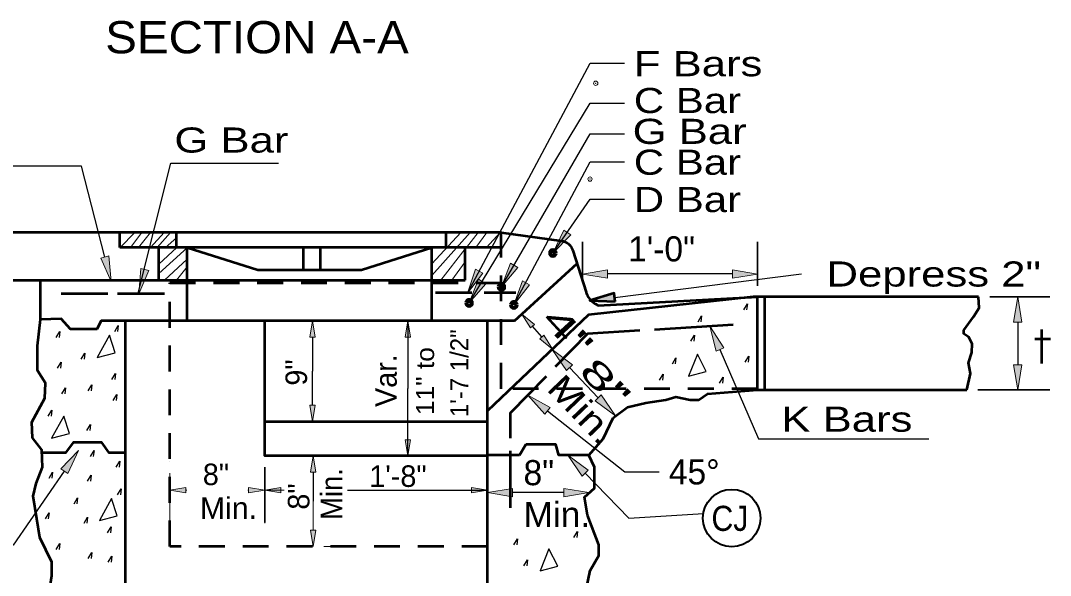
# Model space of a CAD drawing. Extents: x 90.4 to 125.8, y 0.5 to 22.5.
# Drawn here: x 112.14 to 117.88, y 14.79 to 17.88 of the extents above; entities that cross this region are included whole.
import ezdxf

# ---------------------------------------------------------------- set-up
doc = ezdxf.new("R2010")
doc.units = 0
doc.header["$LTSCALE"] = 0.048
doc.header["$PDMODE"] = 32
doc.header["$PDSIZE"] = 0.024
doc.linetypes.add('MEDIUM_DASHED', pattern=[4.5, 3, -1.5])
for name, color, linetype, lineweight in [('1', 7, 'Continuous', 53), ('2', 7, 'MEDIUM_DASHED', 53), ('3', 7, 'Continuous', 13), ('4', 7, 'Continuous', 25), ('6', 7, 'Continuous', 13)]:
    doc.layers.add(name, color=color, linetype=linetype, lineweight=lineweight)

msp = doc.modelspace()

# ---------------------------------------------------------------- hatches: boundary and pattern name
at = {"layer": '1'}
for points in [[(115.41208, 16.44483), (115.41208, 16.49158), (115.27208, 16.46817), (115.27208, 16.46817)], [(116.10825, 16.44483), (116.10825, 16.49158), (116.24825, 16.46817), (116.24825, 16.46817)], [(117.72125, 16.20033), (117.67458, 16.20033), (117.69792, 16.34025), (117.69792, 16.34025)], [(114.98283, 16.16733), (115.0055, 16.187), (114.935, 16.24492), (114.935, 16.24492)], [(113.78292, 16.11675), (113.75292, 16.11675), (113.76792, 16.20675), (113.76792, 16.20675)], [(114.31408, 16.11675), (114.28408, 16.11675), (114.29908, 16.20675), (114.29908, 16.20675)], [(115.03492, 16.10758), (115.05758, 16.12733), (115.10542, 16.04958), (115.10542, 16.04958)], [(115.183, 15.92992), (115.21675, 15.96217), (115.10317, 16.04725), (115.10317, 16.04725)], [(117.72125, 15.96258), (117.67458, 15.96258), (117.69792, 15.82258), (117.69792, 15.82258)], [(115.34367, 15.76175), (115.37742, 15.794), (115.45725, 15.67658), (115.45725, 15.67658)], [(113.78292, 15.73617), (113.75292, 15.73617), (113.76792, 15.64617), (113.76792, 15.64617)], [(114.31408, 15.54408), (114.28408, 15.54408), (114.29908, 15.45408), (114.29908, 15.45408)], [(113.78683, 15.36408), (113.75683, 15.36408), (113.77183, 15.45408), (113.77183, 15.45408)], [(113.06217, 15.24708), (113.06217, 15.27708), (112.97217, 15.26208), (112.97217, 15.26208)], [(113.41142, 15.24708), (113.41142, 15.27708), (113.50142, 15.26208), (113.50142, 15.26208)], [(113.59142, 15.24708), (113.59142, 15.27708), (113.50142, 15.26208), (113.50142, 15.26208)], [(114.65333, 15.24708), (114.65333, 15.27708), (114.74333, 15.26208), (114.74333, 15.26208)], [(114.88333, 15.226), (114.88333, 15.27267), (114.74333, 15.24933), (114.74333, 15.24933)], [(115.16767, 15.226), (115.16767, 15.27267), (115.30767, 15.24933), (115.30767, 15.24933)], [(113.78683, 15.03892), (113.75683, 15.03892), (113.77183, 14.94892), (113.77183, 14.94892)]]:
    msp.add_hatch(color=256, dxfattribs=at).paths.add_polyline_path(points)
at = {"layer": '3'}
for points in [[(115.20717, 16.68633), (115.169, 16.71317), (115.1075, 16.58525), (115.1075, 16.58525)], [(112.63358, 16.56875), (112.58833, 16.55708), (112.64592, 16.42725), (112.64592, 16.42725)], [(112.85617, 16.48758), (112.811, 16.49875), (112.79983, 16.35725), (112.79983, 16.35725)], [(114.71808, 16.473), (114.67708, 16.49533), (114.63083, 16.36117), (114.63083, 16.36117)], [(114.91192, 16.505), (114.87158, 16.52867), (114.821, 16.396), (114.821, 16.396)], [(114.7335, 16.41417), (114.69367, 16.4385), (114.64058, 16.30692), (114.64058, 16.30692)], [(114.97817, 16.40692), (114.93733, 16.42958), (114.89, 16.29575), (114.89, 16.29575)], [(115.45517, 16.31408), (115.44933, 16.36042), (115.31333, 16.31975), (115.31333, 16.31975)], [(116.01717, 16.03883), (116.06, 16.05733), (115.98317, 16.1765), (115.98317, 16.1765)], [(115.06275, 15.68683), (115.09167, 15.7235), (114.96733, 15.792), (114.96733, 15.792)], [(112.36508, 15.38225), (112.4035, 15.35575), (112.46375, 15.48433), (112.46375, 15.48433)], [(115.27142, 15.34125), (115.30492, 15.37375), (115.19075, 15.45808), (115.19075, 15.45808)]]:
    msp.add_hatch(color=256, dxfattribs=at).paths.add_polyline_path(points)

# ---------------------------------------------------------------- linework, layer by layer
at = {"layer": '1'}
for p, q in [((114.821, 16.69933), (111.25542, 16.69933)), ((112.69325, 16.61683), (112.69325, 16.69933)), ((113.00983, 16.61683), (113.00983, 16.69933)), ((114.51367, 16.61683), (114.51367, 16.69933)), ((114.81842, 16.69933), (115.15433, 16.65317)), ((114.821, 16.61683), (112.69325, 16.61683)), ((112.91075, 16.43475), (112.91075, 16.61683)), ((113.71725, 16.49058), (113.71725, 16.61683)), ((113.81275, 16.49058), (113.81275, 16.61683)), ((114.43367, 16.20675), (114.43367, 16.61683)), ((114.61942, 16.43475), (114.61942, 16.61683)), ((115.21808, 16.59958), (115.29292, 16.36608)), ((114.89333, 16.20675), (115.24308, 16.52667)), ((111.25542, 16.43475), (114.61942, 16.43475)), ((112.25192, 16.21392), (112.25192, 16.43475)), ((114.65658, 16.36258), (114.45392, 16.36258)), ((114.90058, 16.36258), (114.72417, 16.36258)), ((117.47975, 16.34033), (116.22442, 16.34033)), ((116.24825, 15.82258), (116.24825, 16.34033)), ((116.28808, 15.82258), (116.28808, 16.34033)), ((114.89333, 16.20675), (112.72533, 16.20675)), ((112.72533, 14.44542), (112.72533, 16.20675)), ((114.74333, 12.76333), (114.74333, 16.20675)), ((116.11167, 16.1845), (115.67375, 16.1575)), ((116.24825, 15.82258), (117.414, 15.82258)), ((113.50142, 15.64617), (114.74333, 15.64617)), ((114.92183, 15.45808), (114.95767, 15.51658)), ((114.92183, 15.45808), (114.74333, 15.45808)), ((114.87017, 15.48292), (114.87017, 15.16358))]:
    msp.add_line(p, q, dxfattribs=at)
at = {"layer": '1', "lineweight": 35}
for p, q in [((111.25542, 16.69933), (114.821, 16.69933)), ((115.27208, 16.44167), (115.27208, 16.64825)), ((116.24825, 16.40275), (116.24825, 16.64825)), ((117.54225, 16.34033), (117.87792, 16.34033)), ((117.4765, 15.82258), (117.87792, 15.82258)), ((114.95767, 15.51658), (114.95367, 15.51383)), ((113.50142, 15.39158), (113.50142, 15.08208))]:
    msp.add_line(p, q, dxfattribs=at)
at = {"layer": '1', "lineweight": 25}
for p, q in [((116.10825, 16.46825), (115.41208, 16.46825)), ((114.29908, 16.20675), (114.29908, 15.83042)), ((117.69792, 16.20033), (117.69792, 15.96258)), ((115.04625, 16.1175), (114.99417, 16.17717)), ((113.76792, 16.11675), (113.76792, 15.9265)), ((113.76792, 15.73617), (113.76792, 15.9265)), ((115.36058, 15.77783), (115.19992, 15.94608)), ((114.29908, 15.45408), (114.29908, 15.83042)), ((113.77183, 15.36408), (113.77183, 15.2015)), ((113.96258, 15.26208), (114.74333, 15.26208)), ((115.16767, 15.24933), (114.88333, 15.24933))]:
    msp.add_line(p, q, dxfattribs=at)
at = {"layer": '1', "lineweight": 13}
for p, q in [((113.71333, 16.20675), (113.58792, 16.20675)), ((114.16283, 16.20675), (114.03733, 16.20675)), ((113.71733, 15.64617), (113.58792, 15.64617)), ((113.83433, 15.45408), (113.95183, 15.45408)), ((114.15883, 15.45408), (114.03733, 15.45408)), ((113.50142, 15.39158), (113.50142, 15.07792)), ((114.74333, 15.31625), (114.74333, 15.43792)), ((112.97217, 15.35825), (112.97217, 15.08208)), ((113.06217, 15.26208), (113.06675, 15.26208)), ((113.41142, 15.26208), (113.40675, 15.26208)), ((113.50142, 15.26208), (113.61017, 15.26208)), ((113.77183, 15.03892), (113.77183, 15.2015)), ((114.74333, 15.19092), (114.74333, 15.06933)), ((113.83042, 14.94892), (113.95183, 14.94892))]:
    msp.add_line(p, q, dxfattribs=at)
at = {"layer": '1'}
for points in [[(113.06992, 16.20675), (113.06992, 16.61683), (113.46258, 16.49058), (114.04092, 16.49058), (114.43367, 16.61683)], [(116.22442, 16.34033), (115.3065, 16.24033), (114.74333, 15.70592)], [(115.34533, 16.30133), (115.35967, 16.293), (116.24825, 16.34033)], [(117.414, 15.82258), (117.4355, 15.91283), (117.42417, 15.97225), (117.443, 16.02967), (117.44492, 16.07917), (117.426, 16.11683), (117.39775, 16.13467), (117.39775, 16.15442), (117.4525, 16.22975), (117.48267, 16.27925), (117.47975, 16.34033)], [(112.25175, 14.41275), (112.26383, 14.45208), (112.25192, 14.53142), (112.26383, 14.58575), (112.30367, 14.71517), (112.31558, 14.78608), (112.31558, 14.86125), (112.24792, 14.999), (112.232, 15.10342), (112.21208, 15.22867), (112.228, 15.29967), (112.26383, 15.3915), (112.25983, 15.4875), (112.20817, 15.55433), (112.20417, 15.642), (112.27575, 15.77558), (112.27975, 15.85908), (112.236, 15.93008), (112.236, 15.99683), (112.236, 16.06783), (112.25275, 16.21383)], [(112.72533, 16.20675), (112.59017, 16.20675), (112.56625, 16.15967), (112.419, 16.15967), (112.36733, 16.21817), (112.25192, 16.21392)], [(114.74333, 15.45408), (113.50142, 15.45408), (113.50142, 16.20675)], [(115.59275, 16.1525), (115.29992, 16.13442), (115.121, 15.95017)], [(115.06958, 15.89725), (114.87017, 15.69192), (114.87017, 15.552)], [(115.29492, 14.71617), (115.31583, 14.81517), (115.36358, 14.89867), (115.36358, 14.95708), (115.29992, 15.12408), (115.284, 15.22433), (115.33967, 15.27442), (115.33967, 15.39133), (115.30783, 15.45808), (115.38742, 15.54992), (115.44317, 15.66683), (115.52275, 15.72525), (115.62617, 15.75033), (115.73767, 15.767), (115.79333, 15.78375), (115.87292, 15.767), (115.92067, 15.767), (115.96842, 15.80042), (116.24825, 15.82258)], [(112.72533, 15.47083), (112.63392, 15.47083), (112.59408, 15.52925), (112.43492, 15.52925), (112.39117, 15.47083), (112.26058, 15.47083)], [(115.30783, 15.45808), (115.14075, 15.45808), (115.12483, 15.51658), (114.95767, 15.51658)]]:
    msp.add_lwpolyline(points, dxfattribs=at)
at = {"layer": '1', "lineweight": 13}
for points in [[(115.41208, 16.44483), (115.41208, 16.49158), (115.27208, 16.46817), (115.27208, 16.46817)], [(116.10825, 16.44483), (116.10825, 16.49158), (116.24825, 16.46817), (116.24825, 16.46817)], [(117.72125, 16.20033), (117.67458, 16.20033), (117.69792, 16.34025), (117.69792, 16.34025)], [(114.98283, 16.16733), (115.0055, 16.187), (114.935, 16.24492), (114.935, 16.24492)], [(113.78292, 16.11675), (113.75292, 16.11675), (113.76792, 16.20675), (113.76792, 16.20675)], [(114.31408, 16.11675), (114.28408, 16.11675), (114.29908, 16.20675), (114.29908, 16.20675)], [(115.03492, 16.10758), (115.05758, 16.12733), (115.10542, 16.04958), (115.10542, 16.04958)], [(115.183, 15.92992), (115.21675, 15.96217), (115.10317, 16.04725), (115.10317, 16.04725)], [(117.72125, 15.96258), (117.67458, 15.96258), (117.69792, 15.82258), (117.69792, 15.82258)], [(115.34367, 15.76175), (115.37742, 15.794), (115.45725, 15.67658), (115.45725, 15.67658)], [(113.78292, 15.73617), (113.75292, 15.73617), (113.76792, 15.64617), (113.76792, 15.64617)], [(114.31408, 15.54408), (114.28408, 15.54408), (114.29908, 15.45408), (114.29908, 15.45408)], [(113.78683, 15.36408), (113.75683, 15.36408), (113.77183, 15.45408), (113.77183, 15.45408)], [(113.06217, 15.24708), (113.06217, 15.27708), (112.97217, 15.26208), (112.97217, 15.26208)], [(113.41142, 15.24708), (113.41142, 15.27708), (113.50142, 15.26208), (113.50142, 15.26208)], [(113.59142, 15.24708), (113.59142, 15.27708), (113.50142, 15.26208), (113.50142, 15.26208)], [(114.65333, 15.24708), (114.65333, 15.27708), (114.74333, 15.26208), (114.74333, 15.26208)], [(114.88333, 15.226), (114.88333, 15.27267), (114.74333, 15.24933), (114.74333, 15.24933)], [(115.16767, 15.226), (115.16767, 15.27267), (115.30767, 15.24933), (115.30767, 15.24933)], [(113.78683, 15.03892), (113.75683, 15.03892), (113.77183, 14.94892), (113.77183, 14.94892)]]:
    msp.add_lwpolyline(points, close=True, dxfattribs=at)
at = {"layer": '1', "lineweight": 80}
for centre, start, end in [((115.1075, 16.58525), 0, 180), ((115.1075, 16.58525), 180, 0), ((114.821, 16.396), 0, 180), ((114.821, 16.396), 180, 0), ((114.64058, 16.30692), 0, 180), ((114.64058, 16.30692), 180, 0), ((114.89, 16.29575), 0, 180), ((114.89, 16.29575), 180, 0)]:
    msp.add_arc(centre, 0.01592, start, end, dxfattribs=at)
at = {"layer": '1'}
for points in [[(115.15433, 16.65317), (115.15658, 16.65283), (115.15883, 16.6525), (115.16108, 16.65208), (115.16325, 16.65158), (115.16542, 16.651), (115.16758, 16.6505), (115.16958, 16.64983), (115.17167, 16.64917), (115.17367, 16.6485), (115.17558, 16.64775), (115.1775, 16.64692), (115.17942, 16.64608), (115.18125, 16.64517), (115.18308, 16.64425), (115.18483, 16.64325), (115.18658, 16.64225), (115.18825, 16.64117), (115.18992, 16.64008), (115.1915, 16.63892), (115.19308, 16.63767), (115.19467, 16.63642), (115.19617, 16.63517), (115.19758, 16.63383), (115.199, 16.63242), (115.20042, 16.631), (115.20175, 16.6295), (115.20308, 16.628), (115.20433, 16.62642), (115.20558, 16.62475), (115.20675, 16.62308), (115.20792, 16.62142), (115.209, 16.61967), (115.21008, 16.61783), (115.21117, 16.616), (115.21217, 16.61408), (115.21308, 16.61217), (115.21408, 16.61017), (115.21492, 16.60817), (115.21575, 16.60608), (115.21658, 16.604), (115.21733, 16.60183), (115.21808, 16.59958)], [(115.29292, 16.36608), (115.29358, 16.36408), (115.29425, 16.36208), (115.295, 16.36017), (115.29575, 16.35817), (115.2965, 16.35625), (115.29733, 16.35433), (115.29817, 16.3525), (115.299, 16.35067), (115.29992, 16.34883), (115.30083, 16.347), (115.30183, 16.34525), (115.30275, 16.3435), (115.30375, 16.34175), (115.30483, 16.34), (115.30583, 16.33833), (115.307, 16.33667), (115.30808, 16.335), (115.30925, 16.33342), (115.31042, 16.33175), (115.31158, 16.33017), (115.31283, 16.32867), (115.31408, 16.32708), (115.31542, 16.32558), (115.31675, 16.32408), (115.31808, 16.32267), (115.31942, 16.32125), (115.32083, 16.31983), (115.32225, 16.31842), (115.32375, 16.317), (115.32525, 16.31567), (115.32675, 16.31433), (115.32825, 16.31308), (115.32983, 16.31175), (115.33142, 16.3105), (115.33308, 16.30925), (115.33475, 16.30808), (115.33642, 16.30692), (115.33817, 16.30575), (115.33992, 16.30458), (115.34167, 16.3035), (115.3435, 16.30233), (115.34533, 16.30133)]]:
    msp.add_spline(points, degree=3, dxfattribs=at)
at = {"layer": '2'}
msp.add_line((112.97217, 16.41825), (114.81558, 16.41825), dxfattribs=at)
at = {"layer": '2', "linetype": 'Continuous'}
for p, q in [((112.62667, 16.35725), (112.36658, 16.35725)), ((112.94358, 16.35725), (112.68075, 16.35725))]:
    msp.add_line(p, q, dxfattribs=at)
at = {"layer": '2'}
for points in [[(116.24825, 15.82842), (114.81842, 15.82842), (114.81842, 16.69933)], [(114.74333, 14.94892), (112.97217, 14.94892), (112.97217, 16.41825)]]:
    msp.add_lwpolyline(points, dxfattribs=at)
at = {"layer": '3', "lineweight": 25}
for p, q in [((114.63083, 16.36117), (115.3145, 17.64308)), ((115.3145, 17.64308), (115.5075, 17.64308)), ((114.64058, 16.30692), (115.3145, 17.42117)), ((115.3145, 17.42117), (115.5075, 17.42117)), ((114.821, 16.396), (115.3145, 17.24917)), ((115.3145, 17.24917), (115.5075, 17.24917)), ((112.48008, 17.07008), (111.13275, 17.07008)), ((112.611, 16.56292), (112.48008, 17.07008)), ((114.89, 16.29575), (115.3145, 17.09383)), ((115.3145, 17.09383), (115.5075, 17.09383)), ((115.1075, 16.58525), (115.3145, 16.8855)), ((115.3145, 16.8855), (115.5075, 16.8855)), ((115.45225, 16.33725), (116.49233, 16.46833))]:
    msp.add_line(p, q, dxfattribs=at)
at = {"layer": '3'}
msp.add_line((112.48008, 17.07008), (112.34008, 17.07008), dxfattribs=at)
at = {"layer": '3', "lineweight": 53}
for p, q in [((117.83067, 16.15783), (117.83067, 15.96883)), ((117.88025, 16.10475), (117.79408, 16.10475))]:
    msp.add_line(p, q, dxfattribs=at)
at = {"layer": '3', "lineweight": 25}
for points in [[(112.79592, 16.36133), (112.97808, 17.08625), (113.57867, 17.08625)], [(116.03858, 16.04808), (116.25358, 15.54983), (117.20333, 15.54983)], [(115.07717, 15.70517), (115.50792, 15.36458), (115.69983, 15.36458)], [(112.38433, 15.369), (112.09933, 14.95542), (111.78367, 14.961)], [(115.28817, 15.3575), (115.53058, 15.10692), (115.94608, 15.13192)]]:
    msp.add_lwpolyline(points, dxfattribs=at)
at = {"layer": '3'}
for points in [[(115.20717, 16.68633), (115.169, 16.71317), (115.1075, 16.58525), (115.1075, 16.58525)], [(112.63358, 16.56875), (112.58833, 16.55708), (112.64592, 16.42725), (112.64592, 16.42725)], [(112.85617, 16.48758), (112.811, 16.49875), (112.79983, 16.35725), (112.79983, 16.35725)], [(114.71808, 16.473), (114.67708, 16.49533), (114.63083, 16.36117), (114.63083, 16.36117)], [(114.91192, 16.505), (114.87158, 16.52867), (114.821, 16.396), (114.821, 16.396)], [(114.7335, 16.41417), (114.69367, 16.4385), (114.64058, 16.30692), (114.64058, 16.30692)], [(114.97817, 16.40692), (114.93733, 16.42958), (114.89, 16.29575), (114.89, 16.29575)], [(116.01717, 16.03883), (116.06, 16.05733), (115.98317, 16.1765), (115.98317, 16.1765)], [(115.06275, 15.68683), (115.09167, 15.7235), (114.96733, 15.792), (114.96733, 15.792)], [(112.36508, 15.38225), (112.4035, 15.35575), (112.46375, 15.48433), (112.46375, 15.48433)], [(115.27142, 15.34125), (115.30492, 15.37375), (115.19075, 15.45808), (115.19075, 15.45808)]]:
    msp.add_lwpolyline(points, close=True, dxfattribs=at)
at = {"layer": '3', "lineweight": 53}
msp.add_lwpolyline([(115.45517, 16.31408), (115.44933, 16.36042), (115.31333, 16.31975), (115.31333, 16.31975)], close=True, dxfattribs=at)
at = {"layer": '3', "lineweight": 40}
msp.add_circle((116.1045, 15.10692), 0.16035, dxfattribs=at)
at = {"layer": '3'}
for p in [(115.34633, 17.53208), (115.3145, 16.99717)]:
    msp.add_point(p, dxfattribs=at)
at = {"layer": '4', "lineweight": 13}
for p, q in [((112.69675, 16.61683), (112.77708, 16.69933)), ((112.75392, 16.61683), (112.8175, 16.69933)), ((112.79908, 16.61683), (112.86583, 16.69933)), ((112.8645, 16.61683), (112.94125, 16.69933)), ((112.90217, 16.61683), (112.97675, 16.69933)), ((112.94933, 16.61683), (113.00983, 16.66908)), ((114.43367, 16.459), (114.64667, 16.69933)), ((114.43367, 16.52408), (114.59467, 16.69933)), ((114.62633, 16.61683), (114.69133, 16.69933)), ((114.67858, 16.61683), (114.73967, 16.69933)), ((114.73783, 16.61683), (114.81367, 16.69933)), ((112.91075, 16.5225), (113.01267, 16.61683)), ((112.91075, 16.47108), (113.07217, 16.61683)), ((114.48267, 16.43475), (114.61942, 16.60808)), ((112.94225, 16.43475), (113.06992, 16.5515)), ((114.54375, 16.43475), (114.61942, 16.53692)), ((113.00917, 16.43475), (113.06992, 16.50733))]:
    msp.add_line(p, q, dxfattribs=at)
at = {"layer": '4'}
for p, q in [((116.1715, 16.26825), (116.19133, 16.30167)), ((116.19133, 16.30167), (116.18742, 16.26825)), ((115.91683, 16.20142), (115.93667, 16.23483)), ((115.93667, 16.23483), (115.93275, 16.20142)), ((112.33942, 16.11375), (112.35933, 16.14717)), ((112.35933, 16.14717), (112.35533, 16.11375)), ((112.66575, 16.14717), (112.68567, 16.18058)), ((112.68567, 16.18058), (112.68167, 16.14717)), ((115.877, 16.09292), (115.89692, 16.12625)), ((115.89692, 16.12625), (115.89292, 16.09292)), ((112.47875, 15.99267), (112.49858, 16.02608)), ((112.49858, 16.02608), (112.49467, 15.99267)), ((115.91317, 16.02192), (115.86375, 15.89875)), ((115.96258, 15.92467), (115.91317, 16.02192)), ((112.34742, 15.94258), (112.36733, 15.976)), ((112.36733, 15.976), (112.36333, 15.94258)), ((115.77358, 15.96767), (115.79342, 16.001)), ((115.79342, 16.001), (115.7895, 15.96767)), ((116.17942, 15.976), (116.19933, 16.00942)), ((116.19933, 16.00942), (116.19533, 15.976)), ((112.64983, 15.87992), (112.66975, 15.91333)), ((112.66975, 15.91333), (112.66575, 15.87992)), ((115.70192, 15.87575), (115.72183, 15.90917)), ((115.72183, 15.90917), (115.71783, 15.87575)), ((115.86375, 15.89875), (115.96258, 15.92467)), ((112.5185, 15.81733), (112.53842, 15.85075)), ((112.53842, 15.85075), (112.53442, 15.81733)), ((116.03617, 15.85908), (116.05608, 15.8925)), ((116.05608, 15.8925), (116.05208, 15.85908)), ((112.37125, 15.80067), (112.39117, 15.834)), ((112.39117, 15.834), (112.38717, 15.80067)), ((112.65775, 15.76308), (112.67767, 15.79642)), ((112.67767, 15.79642), (112.67367, 15.76308)), ((112.29567, 15.67542), (112.31558, 15.70875)), ((112.31558, 15.70875), (112.31158, 15.67542)), ((112.51058, 15.59608), (112.53042, 15.6295)), ((112.53042, 15.6295), (112.5265, 15.59608)), ((112.53042, 15.44992), (112.55033, 15.48333)), ((112.55033, 15.48333), (112.54633, 15.44992)), ((112.67367, 15.3915), (112.69358, 15.42492)), ((112.69358, 15.42492), (112.68958, 15.3915)), ((112.29967, 15.32883), (112.31958, 15.36225)), ((112.31958, 15.36225), (112.31558, 15.32883)), ((112.5145, 15.31217), (112.53442, 15.34558)), ((112.53442, 15.34558), (112.53042, 15.31217)), ((112.68167, 15.237), (112.70158, 15.27042)), ((112.70158, 15.27042), (112.69758, 15.237)), ((112.43892, 15.18692), (112.45883, 15.22033)), ((112.45883, 15.22033), (112.45483, 15.18692)), ((112.27975, 15.10342), (112.29967, 15.13683)), ((112.29967, 15.13683), (112.29567, 15.10342)), ((112.49467, 15.07833), (112.5145, 15.11175)), ((112.5145, 15.11175), (112.51058, 15.07833)), ((112.62592, 15.02408), (112.64583, 15.0575)), ((112.64583, 15.0575), (112.64183, 15.02408)), ((114.89017, 14.95725), (114.91008, 14.99067)), ((114.91008, 14.99067), (114.90608, 14.95725)), ((115.22442, 14.999), (115.24433, 15.03242)), ((115.24433, 15.03242), (115.24033, 14.999)), ((112.33942, 14.93225), (112.35933, 14.96567)), ((112.35933, 14.96567), (112.35533, 14.93225)), ((115.08542, 14.93642), (115.036, 14.81325)), ((115.13483, 14.83917), (115.08542, 14.93642)), ((112.62992, 14.86125), (112.64983, 14.89467)), ((112.64983, 14.89467), (112.64583, 14.86125)), ((114.94583, 14.84042), (114.96575, 14.87375)), ((114.96575, 14.87375), (114.96175, 14.84042)), ((115.036, 14.81325), (115.13483, 14.83917))]:
    msp.add_line(p, q, dxfattribs=at)
for points in [[(112.6365, 16.12658), (112.56858, 16.0035), (112.66742, 16.02942)], [(112.38183, 15.67567), (112.31392, 15.55258), (112.41275, 15.5785)], [(112.6485, 15.21642), (112.5805, 15.09333), (112.67933, 15.11925)]]:
    msp.add_lwpolyline(points, close=True, dxfattribs=at)
msp.add_lwpolyline([(112.5185, 14.88217), (112.53842, 14.9155), (112.53442, 14.88217)], dxfattribs=at)
at = {"layer": '6'}
for p, q in [((115.27208, 16.46825), (115.27217, 16.46825)), ((115.27208, 16.37917), (115.27217, 16.37917)), ((116.24825, 16.34025), (116.24833, 16.34025)), ((117.47975, 16.34033), (117.47983, 16.34033)), ((114.935, 16.24492), (114.93508, 16.24492)), ((114.93717, 16.24692), (114.93725, 16.24692)), ((113.76792, 16.20675), (113.768, 16.20675)), ((113.77583, 16.20675), (113.77592, 16.20675)), ((114.21733, 16.20675), (114.21742, 16.20675)), ((114.22533, 16.20675), (114.22542, 16.20675)), ((115.10317, 16.04733), (115.10325, 16.04733)), ((115.10542, 16.04942), (115.1055, 16.04942)), ((115.10767, 16.05167), (115.10775, 16.05167)), ((117.414, 15.82258), (117.41408, 15.82258)), ((117.69792, 15.82258), (117.698, 15.82258)), ((115.4595, 15.67875), (115.45958, 15.67875)), ((113.77983, 15.64617), (113.77992, 15.64617)), ((113.50142, 15.45408), (113.5015, 15.45408)), ((113.50142, 15.45408), (113.5015, 15.45408)), ((113.77183, 15.45408), (113.77192, 15.45408)), ((114.22133, 15.45408), (114.22142, 15.45408)), ((112.97217, 15.42075), (112.97225, 15.42075)), ((112.97217, 15.26208), (112.97225, 15.26208)), ((114.74333, 15.25792), (114.74342, 15.25792)), ((114.74333, 15.25375), (114.74342, 15.25375)), ((114.74333, 15.25342), (114.74342, 15.25342)), ((114.74333, 15.24933), (114.74342, 15.24933)), ((115.30767, 15.24558), (115.30775, 15.24558)), ((113.76792, 14.94892), (113.768, 14.94892)), ((113.77183, 14.94892), (113.77192, 14.94892))]:
    msp.add_line(p, q, dxfattribs=at)

# ---------------------------------------------------------------- texts
at = {"layer": '1'}
for s, height, p in [('1\'-0"', 0.14, (115.52683, 16.53825)), ('8"', 0.12, (113.15675, 15.29083)), ('1\'-8"', 0.12, (114.08433, 15.281))]:
    msp.add_text(s, height=height, dxfattribs=at).set_placement(p)
at = {"layer": '3'}
for s, height, width, p in [('SECTION A-A', 0.18, 1.1, (112.61267, 17.69867)), ('F Bars', 0.14, 1.3, (115.5585, 17.57092)), ('C Bar', 0.14, 1.25, (115.5585, 17.36567)), ('G Bar', 0.14, 1.3, (115.55192, 17.19367)), ('G Bar', 0.14, 1.3, (112.998, 17.14525)), ('C Bar', 0.14, 1.25, (115.5585, 17.02167)), ('D Bar', 0.14, 1.25, (115.5585, 16.8135)), ('Depress 2"', 0.14, 1.3, (116.63233, 16.39825)), ('K Bars', 0.14, 1.3, (116.38092, 15.58875)), ('Min.', 0.12, 1.05, (113.14067, 15.10292)), ('Min.', 0.14, 1.05, (114.94383, 15.05708)), ('CJ', 0.14, 0.9, (115.99125, 15.03567))]:
    msp.add_text(s, height=height, dxfattribs=dict(at, width=width)).set_placement(p)
for s, height, rotation, width, p in [('4"', 0.14, 312.558, 1.75, (115.03875, 16.20983)), ('11" to ', 0.1, 90, 1.1, (114.44525, 15.681)), ('8"', 0.14, 313.693, 1.75, (115.24583, 15.91942)), ('Min.', 0.14, 313.693, 1.25, (115.06708, 15.824)), ('Min.', 0.12, 90, 0.95, (113.93383, 15.09767))]:
    msp.add_text(s, height=height, rotation=rotation, dxfattribs=dict(at, width=width)).set_placement(p)
for s, height, p in [('1\'-7 1/2"', 0.1, (114.636, 15.67017)), ('9"', 0.12, (113.73742, 15.84567)), ('Var.', 0.12, (114.23742, 15.72658)), ('8"', 0.12, (113.75058, 15.15417))]:
    msp.add_text(s, height=height, rotation=90, dxfattribs=at).set_placement(p)
for s, p in [('8"', (114.94383, 15.29042)), ('45°', (115.75367, 15.29458))]:
    msp.add_text(s, height=0.14, dxfattribs=at).set_placement(p)

doc.saveas('drawing.dxf')
